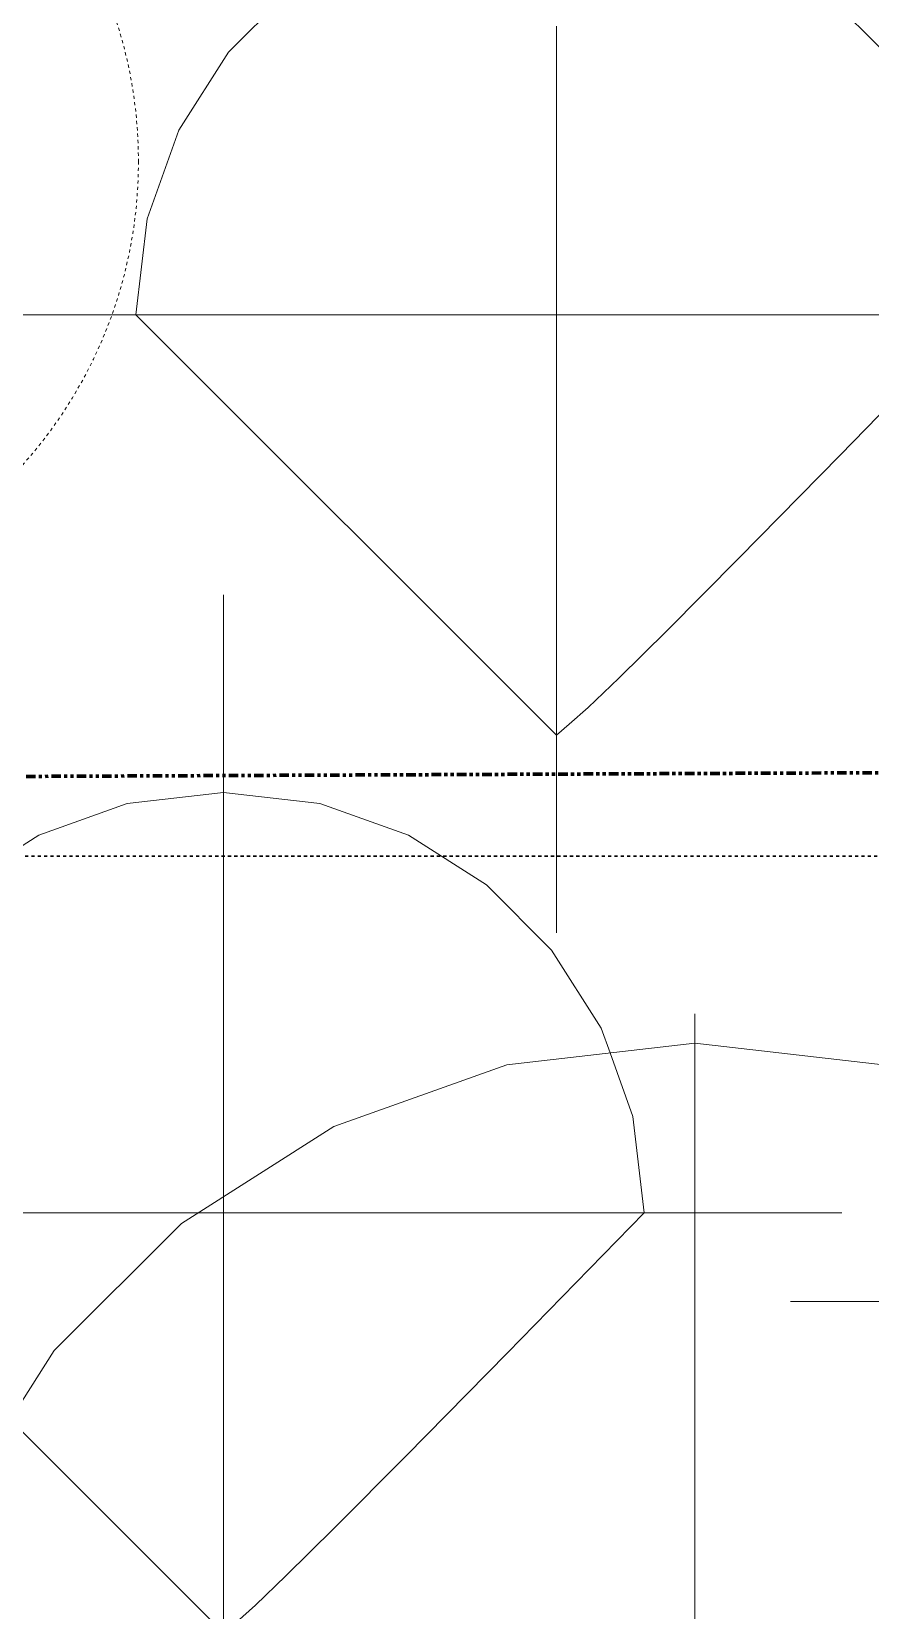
# Model space of a CAD drawing. Header units: inches. Extents: x 9391 to 11530, y 1186 to 2858.
# Drawn here: x 10176.9 to 10210, y 2668.9 to 2731.3 of the extents above; entities that cross this region are included whole.
import ezdxf

# ---------------------------------------------------------------- set-up
doc = ezdxf.new("R2010")
doc.units = ezdxf.units.IN
doc.header["$MEASUREMENT"] = 0
for name, pattern in [('Aligning Line 1_8_', [0.25, 0.125, -0.125]), ('Dash', [0.25, 0.125, -0.125]), ('Double Dash 3_8_', [1, 0.375, -0.125, 0.125, -0.125, 0.125, -0.125])]:
    doc.linetypes.add(name, pattern=pattern)
for name, color, linetype, lineweight in [('A-DETL-GENF-1', 254, 'Continuous', 9), ('A-DETL-GENF-2', 253, 'Continuous', 9), ('A-DETL-GENF-3', 9, 'Continuous', 9), ('A-DETL-GENF-HDLN', 1, 'Dash', 9), ('C-PROP-LINE', 91, 'Double Dash 3_8_', 211), ('G-ANNO-SYMB', 111, 'Aligning Line 1_8_', 30)]:
    doc.layers.add(name, color=color, linetype=linetype, lineweight=lineweight)

# ---------------------------------------------------------------- blocks, each defined once
blk = doc.blocks.new('holly 26751 - holly 26751-V127-FLOOR PLAN - ROOF')
at = {"layer": 'A-DETL-GENF-1'}
for p, q in [((0, 33.471), (0, 33.555)), ((0, 33.555), (0, 33.194)), ((0, 32.243), (0, 33.471)), ((0, 33.064), (0, 33.212)), ((0, 33.212), (0, 33.212)), ((0, 33.212), (0, 33.107)), ((0, 33.194), (0, 32.22)), ((0, 32.964), (0, 33.112)), ((0, 33.112), (0, 33.031)), ((0, 33.107), (0, 32.958)), ((0, 32.79), (0, 33.064)), ((0, 33.031), (0, 32.666)), ((0, 32.845), (0, 32.964)), ((0, 32.958), (0, 32.887)), ((0, 32.887), (0, 32.773)), ((0, 32.248), (0, 32.845)), ((0, 32.368), (0, 32.79)), ((0, 32.773), (0, 32.472)), ((0, 32.666), (0, 31.475)), ((0, 32.472), (0, 32.071)), ((-7.425, 31.546), (0, 32.403)), ((0, 32.403), (7.425, 31.546)), ((0, 32.222), (0, 32.368)), ((0, 32.368), (0, 32.317)), ((0, 31.327), (0, 32.368)), ((0, 32.317), (0, 32.368)), ((0, 32.368), (0, 31.178)), ((0, 32.317), (0, 32.214)), ((0, 31.972), (0, 32.317)), ((0, 32.22), (0, 32.248)), ((0, 32.071), (0, 32.243)), ((0, 30.136), (0, 32.222)), ((0, 32.214), (0, 31.475)), ((0, 29.987), (0, 32.071)), ((0, 32.071), (0, 30.136)), ((0, 32.006), (0, 32.069)), ((0, 32.069), (0, 32.059)), ((0, 32.059), (0, 31.963)), ((0, 31.879), (0, 32.006)), ((0, 31.789), (0, 31.972)), ((0, 31.963), (0, 31.773)), ((0, 31.699), (0, 31.879)), ((-14.243, 29.106), (-7.425, 31.546)), ((0, 31.773), (0, 31.789)), ((0, 31.475), (0, 31.699)), ((0, 31.475), (0, 31.327)), ((0, 31.178), (0, 31.128)), ((0, 31.128), (0, 30.609)), ((0, 30.609), (0, 30.136)), ((0, 30.136), (0, 30.095)), ((0, 30.095), (0, 29.976)), ((0, 28.946), (0, 29.987)), ((0, 29.976), (0, 29.788)), ((0, 29.788), (0, 29.538)), ((0, 28.499), (0, 29.69)), ((0, 29.69), (0, 25.821)), ((0, 29.538), (0, 29.235)), ((0, 26.267), (0, 29.392)), ((0, 29.392), (0, 28.946)), ((-20.259, 25.279), (-14.243, 29.106)), ((0, 29.235), (0, 28.886)), ((0, 28.886), (0, 28.499)), ((0, 23.886), (0, 26.267)), ((0, 25.821), (0, 23.58)), ((0, 25.589), (0, 25.612)), ((0, 25.612), (0, 25.61)), ((0, 25.61), (0, 25.581)), ((0, 25.54), (0, 25.589)), ((0, 25.581), (0, 25.523)), ((-25.279, 20.259), (-20.259, 25.279)), ((0, 25.468), (0, 25.54)), ((0, 25.523), (0, 25.404)), ((0, 25.374), (0, 25.468)), ((0, 25.404), (0, 24.184)), ((0, 25.238), (0, 25.374)), ((0, 24.165), (0, 25.238)), ((0, 24.184), (0, 23.754)), ((0, 23.589), (0, 24.165)), ((0, 23.723), (0, 23.886)), ((0, 23.754), (0, 23.737)), ((0, 23.737), (0, 22.358)), ((0, 23.389), (0, 23.723)), ((0, 23.429), (0, 23.589)), ((0, 23.58), (0, 23.327)), ((0, 23.318), (0, 23.429)), ((0, 22.955), (0, 23.389)), ((0, 23.327), (0, 23.294)), ((0, 23.293), (0, 23.318)), ((0, 23.294), (0, 23.293)), ((0, 22.075), (0, 22.955)), ((0, 22.358), (0, 21.55)), ((0, 21.771), (0, 22.075)), ((0, 21.654), (0, 21.771)), ((0, 21.165), (0, 21.654)), ((0, 21.55), (0, 19.422)), ((0, 20.867), (0, 21.165)), ((0, 20.717), (0, 20.867)), ((0, 1.377), (0, 20.761)), ((0, 20.761), (0, 20.737)), ((0, 20.737), (0, 20.694)), ((0, 20.673), (0, 20.717)), ((0, 20.694), (0, 20.673)), ((-29.106, 14.243), (-25.279, 20.259)), ((0, 19.422), (0, 20.464)), ((0, 20.464), (0, 20.315)), ((0, 20.315), (0, 17.934)), ((0, 17.934), (0, 17.19)), ((0, 17.19), (0, 15.999)), ((0, 15.999), (0, 15.963)), ((0, 15.963), (0, 15.591)), ((0, 15.591), (0, 15.553)), ((0, 15.553), (0, 14.214)), ((0, 14.214), (0, 14.376)), ((0, 14.376), (0, 14.362)), ((0, 14.362), (0, 13.489)), ((0, 13.489), (0, 12.577)), ((0, 12.577), (0, 12.204)), ((0, 12.204), (0, 11.788)), ((0, 11.788), (0, 11.366)), ((0, 11.366), (0, 10.974)), ((0, 10.974), (0, 10.649)), ((0, 10.345), (0, 10.762)), ((0, 10.762), (0, 10.592)), ((0, 10.649), (0, 10.427)), ((0, 10.592), (0, 10.007)), ((0, 10.427), (0, 10.345)), ((0, 10.007), (0, 9.176))]:
    blk.add_line(p, q, dxfattribs=at)
blk = doc.blocks.new('lupin 26755 - lupin 26755-1542760-FLOOR PLAN - ROOF')
at = {"layer": 'A-DETL-GENF-HDLN'}
blk.add_circle((0, 0), 18, dxfattribs=at)
blk = doc.blocks.new('magnolia 26756 - magnolia 26756-V140-FLOOR PLAN - ROOF')
at = {"layer": 'A-DETL-GENF-1'}
for p, q in [((-24.236, 0), (-24.398, 0)), ((-24.398, 0), (-24.171, 0)), ((-23.863, 0), (-24.236, 0)), ((-24.171, 0), (-23.955, 0)), ((-23.199, 0), (-24.132, 0)), ((-24.132, 0), (-23.983, 0)), ((-23.983, 0), (-22.031, 0)), ((-23.955, 0), (-22.932, 0)), ((-22.678, 0), (-23.863, 0)), ((-23.416, 0), (-23.437, 0)), ((-23.437, 0), (-23.199, 0)), ((-23.332, 0), (-23.416, 0)), ((-22.985, 0), (-23.332, 0)), ((-22.932, 0), (-23.018, 0)), ((-23.018, 0), (-22.948, 0)), ((-22.575, 0), (-22.985, 0)), ((-22.948, 0), (-22.798, 0)), ((-22.798, 0), (-21.187, 0)), ((-20.532, 0), (-22.678, 0)), ((-21.704, 0), (-22.575, 0)), ((-22.455, 0), (-22.539, 0)), ((-22.539, 0), (-22.532, 0)), ((-22.532, 0), (-22.369, 0)), ((-21.997, 0), (-22.455, 0)), ((-22.369, 0), (-20.735, 0)), ((-22.031, 0), (-21.865, 0)), ((-21.891, 0), (-21.997, 0)), ((-21.865, 0), (-21.891, 0)), ((-21, 0), (-21.704, 0)), ((-21.597, 0), (-21.599, 0)), ((-21.599, 0), (-21.298, 0)), ((-21.546, 0), (-21.597, 0)), ((-21.428, 0), (-21.546, 0)), ((-20.399, 0), (-21.428, 0)), ((-21.227, 0), (-21.332, 0)), ((-21.332, 0), (-20.658, 0)), ((-21.298, 0), (-21.227, 0))]:
    blk.add_line(p, q, dxfattribs=at)
blk = doc.blocks.new('magnolia 26756 - magnolia 26756-V144-FLOOR PLAN - ROOF')
at = {"layer": 'A-DETL-GENF-1'}
for p, q in [((-12.942, 10.372), (-10.372, 12.942)), ((10.372, 12.942), (12.942, 10.372)), ((0, 10.869), (0, 11.4)), ((0, 11.351), (0, 10.417)), ((0, -6.833), (0, 10.933)), ((0, 10.933), (0, 10.847)), ((0, 10.814), (0, 10.869)), ((0, 10.847), (0, 10.791)), ((0, 10.776), (0, 10.814)), ((0, 10.791), (0, 10.762)), ((0, 10.758), (0, 10.776)), ((0, 10.762), (0, 10.758)), ((-14.902, 7.292), (-12.942, 10.372)), ((0, 10.417), (0, 10.09)), ((0, 10.09), (0, 9.733)), ((0, 9.733), (0, 9.283)), ((0, 9.283), (0, 9.122)), ((0, 9.122), (0, 8.999)), ((0, 8.999), (0, 8.907)), ((0, 8.907), (0, 8.799)), ((0, 8.799), (0, 8.585)), ((0, 8.585), (0, 8.333)), ((0, 8.333), (0, 8.057)), ((0, 8.057), (0, 7.775)), ((0, 7.775), (0, 7.5)), ((0, 7.5), (0, 7.247)), ((-16.151, 3.801), (-14.902, 7.292)), ((0, 7.247), (0, 7.033)), ((0, 7.033), (0, 6.281)), ((0, 6.281), (0, 5.713)), ((0, 5.713), (0, 5.443)), ((0, 5.2), (0, 5.479)), ((0, 5.479), (0, 5.462)), ((0, 5.462), (0, 5.384)), ((0, 5.443), (0, 5.2)), ((0, 5.384), (0, 5.033)), ((0, 5.033), (0, 4.537)), ((0, 4.537), (0, 4.077)), ((-16.589, 0), (-16.151, 3.801)), ((0, 4.077), (0, 3.662)), ((0, 3.662), (0, 3.304)), ((0, 3.304), (0, 3.012)), ((0, 3.012), (0, 2.796)), ((0, 2.796), (0, 2.666)), ((0, 2.666), (0, 1.882)), ((0, 2.466), (0, 2.584)), ((0, 2.584), (0, 2.516)), ((0, 2.516), (0, 2.362)), ((0, 2.41), (0, 2.466)), ((0, 2.287), (0, 2.41)), ((0, 2.362), (0, 2.1)), ((0, 2.09), (0, 2.287)), ((0, 2.1), (0, 1.726)), ((0, 0.432), (0, 2.09)), ((0, 1.882), (0, 1.251)), ((0, 1.726), (0, 1.471)), ((0, 1.471), (0, 1.304)), ((0, 1.304), (0, 1.196)), ((0, 1.035), (0, 1.267)), ((0, 1.267), (0, 0.495)), ((0, 1.251), (0, 1.067)), ((0, 1.196), (0, 0.933)), ((0, 1.067), (0, 1.086)), ((0, 1.086), (0, 1.044)), ((0, 1.044), (0, 0.979)), ((0, 0.936), (0, 1.035)), ((0, 0.979), (0, 0.93)), ((0, 0.93), (0, 0.936)), ((0, 0.933), (0, 0.102)), ((-17.433, 0), (-20.865, 0)), ((-17.433, 0), (-16.799, 0)), ((-16.595, 0), (-17.027, 0)), ((-16.799, 0), (-16.662, 0)), ((-16.662, 0), (-16.546, 0)), ((-16.506, 0), (-16.655, 0)), ((-16.655, 0), (-16.552, 0)), ((-16.538, 0), (-16.595, 0)), ((-16.589, 0), (0, -16.589)), ((-16.552, 0), (-16.538, 0)), ((-16.546, 0), (-16.462, 0)), ((-16.431, 0), (-16.506, 0)), ((-16.462, 0), (-16.42, 0)), ((-16.42, 0), (-16.431, 0)), ((-15.81, 0), (-15.932, 0)), ((-15.932, 0), (-14.932, 0)), ((-15.567, 0), (-15.81, 0)), ((-15.239, 0), (-15.567, 0)), ((-13.796, 0), (-15.239, 0)), ((-14.932, 0), (-13.199, 0)), ((-13.199, 0), (-14.266, 0)), ((-14.266, 0), (-13.824, 0)), ((-13.824, 0), (-13.671, 0)), ((-13.466, 0), (-13.796, 0)), ((-13.671, 0), (-13.545, 0)), ((-13.545, 0), (-13.199, 0)), ((-13.199, 0), (-12.304, 0)), ((-12.304, 0), (-12.095, 0)), ((-12.095, 0), (-11.97, 0)), ((-11.97, 0), (-11.953, 0)), ((-5.2, 0), (-5.479, 0)), ((-5.479, 0), (-5.462, 0)), ((-5.462, 0), (-5.384, 0)), ((-5.384, 0), (-5.033, 0)), ((-5.033, 0), (-4.537, 0)), ((-4.537, 0), (-4.077, 0)), ((-4.077, 0), (-3.662, 0)), ((-3.662, 0), (-3.304, 0)), ((-3.304, 0), (-3.012, 0)), ((-2.466, 0), (-2.584, 0)), ((-2.584, 0), (-2.516, 0)), ((-2.516, 0), (-2.362, 0)), ((-2.362, 0), (-2.1, 0)), ((-2.1, 0), (-1.726, 0)), ((-1.726, 0), (-1.471, 0)), ((-1.471, 0), (-1.304, 0)), ((-1.304, 0), (-1.196, 0)), ((-1.196, 0), (-0.933, 0)), ((-0.933, 0), (-0.103, 0)), ((-0.103, 0), (2.133, 0)), ((0, 0.495), (0, 0.424)), ((0, 0.406), (0, 0.432)), ((0, 0.424), (0, 0.406)), ((0, 0.102), (0, -2.133)), ((1.825, 0), (1.78, 0)), ((1.78, 0), (1.788, 0)), ((1.788, 0), (1.867, 0)), ((2.076, 0), (1.825, 0)), ((1.867, 0), (4.463, 0)), ((2.133, 0), (2.076, 0)), ((4.463, 0), (6.666, 0)), ((4.842, 0), (4.632, 0)), ((4.632, 0), (4.644, 0)), ((4.644, 0), (5.23, 0)), ((6.666, 0), (4.842, 0)), ((5.23, 0), (6.019, 0)), ((6.019, 0), (7.6, 0)), ((7.404, 0), (7.2, 0)), ((7.2, 0), (7.842, 0)), ((7.87, 0), (7.404, 0)), ((7.6, 0), (7.794, 0)), ((7.794, 0), (7.947, 0)), ((7.842, 0), (8.497, 0)), ((8.24, 0), (7.87, 0)), ((7.947, 0), (8.199, 0)), ((8.199, 0), (8.362, 0)), ((8.723, 0), (8.24, 0)), ((8.45, 0), (8.266, 0)), ((8.266, 0), (9.94, 0)), ((8.362, 0), (8.45, 0)), ((8.497, 0), (9.149, 0)), ((9.333, 0), (8.723, 0)), ((9.149, 0), (10.391, 0)), ((9.477, 0), (9.333, 0)), ((9.679, 0), (9.477, 0)), ((10.48, 0), (9.679, 0)), ((9.94, 0), (10.249, 0)), ((10.249, 0), (10.457, 0)), ((10.391, 0), (11.459, 0)), ((10.457, 0), (10.533, 0)), ((10.533, 0), (10.48, 0)), ((11.459, 0), (11.598, 0)), ((11.598, 0), (11.881, 0)), ((11.881, 0), (12.138, 0)), ((12.138, 0), (12.246, 0)), ((12.246, 0), (12.333, 0)), ((12.333, 0), (12.451, 0)), ((-20.532, 0), (-22.678, 0)), ((-20.399, 0), (-21.428, 0)), ((-21.332, 0), (-20.658, 0)), ((-21.187, 0), (-20.695, 0)), ((-19.999, 0), (-21.065, 0)), ((-20.91, 0), (-20.697, 0)), ((-19.965, 0), (-20.84, 0)), ((-20.735, 0), (-19.999, 0)), ((-20.5, 0), (-20.71, 0)), ((-20.697, 0), (-20.431, 0)), ((-20.695, 0), (-20.279, 0)), ((-20.658, 0), (-20.466, 0)), ((-20.442, 0), (-20.532, 0)), ((-20.202, 0), (-20.5, 0)), ((-20.466, 0), (-20.239, 0)), ((-20.376, 0), (-20.442, 0)), ((-20.431, 0), (-18.932, 0)), ((-20.076, 0), (-20.399, 0)), ((-20.131, 0), (-20.376, 0)), ((-20.279, 0), (-19.97, 0)), ((-20.239, 0), (-19.965, 0)), ((-19.844, 0), (-20.202, 0)), ((-19.968, 0), (-20.131, 0)), ((-19.377, 0), (-20.076, 0)), ((-19.97, 0), (-19.697, 0)), ((-19.732, 0), (-19.968, 0)), ((-19.46, 0), (-19.844, 0)), ((-19.561, 0), (-19.732, 0)), ((-19.697, 0), (-19.564, 0)), ((-19.564, 0), (-19.414, 0)), ((-19.472, 0), (-19.561, 0)), ((-18.932, 0), (-19.472, 0)), ((-19.079, 0), (-19.46, 0)), ((-19.414, 0), (-19.12, 0)), ((-18.566, 0), (-19.377, 0)), ((-19.12, 0), (-19.006, 0)), ((-18.732, 0), (-19.079, 0)), ((-19.006, 0), (-18.932, 0)), ((-18.932, 0), (-18.746, 0)), ((-18.746, 0), (-18.581, 0)), ((-17.949, 0), (-18.732, 0)), ((-18.581, 0), (-18.056, 0)), ((-17.599, 0), (-18.566, 0)), ((-18.056, 0), (-17.821, 0)), ((-17.318, 0), (-17.949, 0)), ((-17.821, 0), (-17.532, 0)), ((-17.567, 0), (-17.599, 0)), ((-17.599, 0), (-17.567, 0)), ((-17.568, 0), (-17.599, 0)), ((-17.548, 0), (-17.568, 0)), ((-16.947, 0), (-17.567, 0)), ((-17.567, 0), (-17.546, 0)), ((-17.537, 0), (-17.548, 0)), ((-17.546, 0), (-17.536, 0)), ((-17.536, 0), (-17.537, 0)), ((-17.532, 0), (-17.502, 0)), ((-17.502, 0), (-17.449, 0)), ((-17.449, 0), (-17.376, 0)), ((-17.376, 0), (-17.283, 0)), ((-16.775, 0), (-17.318, 0)), ((-17.283, 0), (-17.171, 0)), ((-17.027, 0), (-17.199, 0)), ((-17.199, 0), (-13.732, 0)), ((-17.171, 0), (-16.899, 0)), ((-16.868, 0), (-16.947, 0)), ((-16.899, 0), (-16.868, 0)), ((-16.255, 0), (-16.775, 0)), ((-15.695, 0), (-16.255, 0)), ((-15.031, 0), (-15.695, 0)), ((-15.518, 0), (-15.599, 0)), ((-15.599, 0), (-14.948, 0)), ((-14.568, 0), (-15.518, 0)), ((-14.199, 0), (-15.031, 0)), ((-14.948, 0), (-14.474, 0)), ((-14.744, 0), (-14.82, 0)), ((-14.82, 0), (-14.806, 0)), ((-14.806, 0), (-14.725, 0)), ((-14.121, 0), (-14.744, 0)), ((-14.725, 0), (-14.199, 0)), ((-14.202, 0), (-14.568, 0)), ((-14.474, 0), (-13.115, 0)), ((-13.905, 0), (-14.202, 0)), ((-11.923, 0), (-14.121, 0)), ((-13.732, 0), (-13.905, 0)), ((-13.054, 0), (-13.466, 0)), ((-13.115, 0), (-12.599, 0)), ((-12.942, 0), (-13.054, 0)), ((-12.864, 0), (-12.942, 0)), ((-12.599, 0), (-12.864, 0)), ((-11.953, 0), (-12.066, 0)), ((-12.066, 0), (-11.691, 0)), ((-11.4, 0), (-11.923, 0)), ((-11.691, 0), (-11.351, 0)), ((-10.869, 0), (-11.4, 0)), ((-11.351, 0), (-10.417, 0)), ((6.833, 0), (-10.933, 0)), ((-10.933, 0), (-10.847, 0)), ((-10.814, 0), (-10.869, 0)), ((-10.847, 0), (-10.791, 0)), ((-10.776, 0), (-10.814, 0)), ((-10.791, 0), (-10.762, 0)), ((-10.758, 0), (-10.776, 0)), ((-10.762, 0), (-10.758, 0)), ((-10.417, 0), (-10.09, 0)), ((-10.09, 0), (-9.733, 0)), ((-9.733, 0), (-9.283, 0)), ((-9.283, 0), (-9.122, 0)), ((-9.122, 0), (-8.999, 0)), ((-8.999, 0), (-8.907, 0)), ((-8.907, 0), (-8.799, 0)), ((-8.799, 0), (-8.585, 0)), ((-8.585, 0), (-8.333, 0)), ((-8.333, 0), (-8.057, 0)), ((-8.057, 0), (-7.775, 0)), ((-7.775, 0), (-7.5, 0)), ((-7.5, 0), (-7.247, 0)), ((-7.247, 0), (-7.033, 0)), ((-7.033, 0), (-6.281, 0)), ((-6.281, 0), (-5.713, 0)), ((-5.713, 0), (-5.443, 0)), ((-5.443, 0), (-5.2, 0)), ((-3.012, 0), (-2.796, 0)), ((-2.796, 0), (-2.666, 0)), ((-2.666, 0), (-1.882, 0)), ((-2.41, 0), (-2.466, 0)), ((-2.287, 0), (-2.41, 0)), ((-2.09, 0), (-2.287, 0)), ((-0.432, 0), (-2.09, 0)), ((-1.882, 0), (-1.251, 0)), ((-1.035, 0), (-1.267, 0)), ((-1.267, 0), (-0.495, 0)), ((-1.251, 0), (-1.067, 0)), ((-1.067, 0), (-1.086, 0)), ((-1.086, 0), (-1.044, 0)), ((-1.044, 0), (-0.979, 0)), ((-0.936, 0), (-1.035, 0)), ((-0.979, 0), (-0.93, 0)), ((-0.93, 0), (-0.936, 0)), ((-0.495, 0), (-0.424, 0)), ((-0.406, 0), (-0.432, 0)), ((-0.424, 0), (-0.406, 0)), ((7.156, 0), (6.833, 0)), ((7.553, 0), (7.156, 0)), ((7.993, 0), (7.553, 0)), ((8.443, 0), (7.993, 0)), ((8.871, 0), (8.443, 0)), ((9.245, 0), (8.871, 0)), ((9.533, 0), (9.245, 0)), ((13.536, 0), (9.533, 0)), ((16.589, 0), (11.198, -5.53)), ((0, -1.825), (0, -1.78)), ((0, -1.78), (0, -1.788)), ((0, -1.788), (0, -1.867)), ((0, -2.076), (0, -1.825)), ((0, -1.867), (0, -4.463)), ((0, -2.133), (0, -2.076)), ((0, -4.463), (0, -6.666)), ((0, -4.842), (0, -4.632)), ((0, -4.632), (0, -4.644)), ((0, -4.644), (0, -5.23)), ((0, -6.666), (0, -4.842)), ((0, -5.23), (0, -6.019)), ((11.198, -5.53), (7.201, -9.601)), ((0, -6.019), (0, -7.6)), ((0, -7.156), (0, -6.833)), ((0, -7.553), (0, -7.156)), ((0, -7.404), (0, -7.2)), ((0, -7.2), (0, -7.842)), ((0, -7.87), (0, -7.404)), ((0, -7.993), (0, -7.553)), ((0, -7.6), (0, -7.794)), ((0, -7.794), (0, -7.947)), ((0, -7.842), (0, -8.497)), ((0, -8.24), (0, -7.87)), ((0, -7.947), (0, -8.199)), ((0, -8.443), (0, -7.993)), ((0, -8.199), (0, -8.362)), ((0, -8.723), (0, -8.24)), ((0, -8.45), (0, -8.266)), ((0, -8.266), (0, -9.94)), ((0, -8.362), (0, -8.45)), ((0, -8.871), (0, -8.443)), ((0, -8.497), (0, -9.149)), ((0, -9.333), (0, -8.723)), ((0, -9.245), (0, -8.871)), ((0, -9.149), (0, -10.391)), ((0, -9.533), (0, -9.245)), ((0, -9.477), (0, -9.333)), ((0, -9.679), (0, -9.477)), ((0, -13.536), (0, -9.533)), ((0, -10.48), (0, -9.679)), ((0, -9.94), (0, -10.249)), ((7.201, -9.601), (4.367, -12.457)), ((0, -10.249), (0, -10.457)), ((0, -10.391), (0, -11.459)), ((0, -10.457), (0, -10.533)), ((0, -10.533), (0, -10.48)), ((0, -11.459), (0, -11.598)), ((0, -11.598), (0, -11.881)), ((0, -11.881), (0, -12.138)), ((0, -12.138), (0, -12.246)), ((0, -12.246), (0, -12.333)), ((0, -12.333), (0, -12.451)), ((0, -13.243), (0, -12.399)), ((0, -12.399), (0, -12.581)), ((0, -12.451), (0, -12.501)), ((4.367, -12.457), (2.462, -14.341)), ((0, -12.501), (0, -12.534)), ((0, -12.534), (0, -12.586)), ((0, -12.581), (0, -12.768)), ((0, -12.586), (0, -12.707)), ((0, -12.707), (0, -12.933)), ((0, -12.768), (0, -12.983)), ((0, -12.933), (0, -13.286)), ((0, -12.983), (0, -14.532)), ((0, -13.605), (0, -13.243)), ((0, -13.286), (0, -13.413)), ((0, -14.449), (0, -13.332)), ((0, -13.332), (0, -14.028)), ((0, -13.413), (0, -13.985)), ((0, -13.564), (0, -13.466)), ((0, -13.466), (0, -13.554)), ((0, -14.132), (0, -13.536)), ((0, -13.554), (0, -13.635)), ((0, -13.683), (0, -13.564)), ((0, -13.927), (0, -13.605)), ((0, -13.635), (0, -13.704)), ((0, -13.819), (0, -13.683)), ((0, -13.704), (0, -13.755)), ((0, -13.775), (0, -13.732)), ((0, -13.732), (0, -13.886)), ((0, -13.755), (0, -13.78)), ((0, -13.78), (0, -13.775)), ((0, -14.26), (0, -13.819)), ((0, -13.886), (0, -14.029)), ((0, -14.211), (0, -13.927)), ((0, -13.985), (0, -14.123)), ((0, -14.028), (0, -14.399)), ((0, -14.029), (0, -14.166)), ((0, -14.123), (0, -14.275)), ((0, -14.507), (0, -14.132)), ((0, -14.166), (0, -14.614)), ((0, -14.457), (0, -14.211)), ((0, -14.399), (0, -14.26)), ((0, -14.275), (0, -14.437)), ((0, -14.437), (0, -14.603)), ((0, -14.655), (0, -14.449)), ((0, -14.666), (0, -14.457)), ((0, -14.684), (0, -14.507)), ((0, -14.532), (0, -14.642)), ((0, -14.603), (0, -14.77)), ((0, -14.614), (0, -14.799)), ((0, -14.642), (0, -14.692)), ((0, -14.818), (0, -14.655)), ((0, -14.84), (0, -14.666)), ((0, -14.692), (0, -14.684)), ((0, -14.77), (0, -14.932)), ((0, -14.799), (0, -15.038)), ((0, -14.932), (0, -14.818)), ((0, -15.183), (0, -14.84)), ((0, -14.932), (0, -15.161)), ((0, -15.177), (0, -14.932)), ((0, -14.932), (0, -15.832)), ((0, -15.087), (0, -14.932)), ((2.462, -14.341), (1.254, -15.496)), ((0, -15.038), (0, -15.183)), ((0, -15.216), (0, -15.087)), ((0, -15.161), (0, -15.873)), ((0, -15.651), (0, -15.177)), ((0, -15.183), (0, -15.345)), ((0, -15.319), (0, -15.183)), ((0, -15.703), (0, -15.199)), ((0, -15.199), (0, -16.958)), ((0, -15.329), (0, -15.216)), ((0, -15.466), (0, -15.319)), ((0, -15.436), (0, -15.329)), ((0, -15.345), (0, -15.443)), ((0, -15.549), (0, -15.436)), ((0, -15.443), (0, -15.603)), ((0, -17.156), (0, -15.466)), ((0, -15.832), (0, -15.549)), ((1.254, -15.496), (0.511, -16.164)), ((0, -16.324), (0, -15.599)), ((0, -15.599), (0, -15.645)), ((0, -15.603), (0, -15.866)), ((0, -15.649), (0, -15.64)), ((0, -15.64), (0, -15.649)), ((0, -15.645), (0, -15.649)), ((0, -15.649), (0, -15.703)), ((0, -16.432), (0, -15.651)), ((0, -15.803), (0, -15.703)), ((0, -15.703), (0, -15.832)), ((0, -15.862), (0, -15.803)), ((0, -15.832), (0, -16.066)), ((0, -15.866), (0, -15.862)), ((0, -15.873), (0, -16.71)), ((0, -19.399), (0, -15.932)), ((0, -15.932), (0, -16.229)), ((0, -16.066), (0, -16.384)), ((0.511, -16.164), (0, -16.589)), ((0, -16.229), (0, -17.41)), ((0, -16.307), (0, -16.266)), ((0, -16.266), (0, -16.492)), ((0, -18.039), (0, -16.307)), ((0, -16.817), (0, -16.324)), ((0, -16.384), (0, -16.762)), ((0, -16.544), (0, -16.399)), ((0, -16.399), (0, -17.601)), ((0, -16.602), (0, -16.432)), ((0, -16.492), (0, -16.666)), ((0, -16.706), (0, -16.544)), ((0, -17.429), (0, -16.602)), ((0, -16.666), (0, -16.816)), ((0, -16.885), (0, -16.706)), ((0, -16.71), (0, -17.096)), ((0, -16.762), (0, -18.158)), ((0, -16.816), (0, -17.014)), ((0, -16.978), (0, -16.817)), ((0, -17.503), (0, -16.885)), ((0, -16.958), (0, -17.732)), ((0, -17.083), (0, -16.978)), ((0, -17.014), (0, -17.678)), ((0, -17.36), (0, -17.083)), ((0, -17.096), (0, -17.416)), ((0, -17.517), (0, -17.156)), ((0, -17.865), (0, -17.36)), ((0, -17.41), (0, -17.609)), ((0, -17.416), (0, -17.565)), ((0, -17.445), (0, -17.422)), ((0, -17.422), (0, -17.465)), ((0, -17.599), (0, -17.429)), ((0, -17.732), (0, -17.445)), ((0, -17.465), (0, -17.599)), ((0, -17.732), (0, -17.503)), ((0, -17.526), (0, -17.507)), ((0, -17.507), (0, -17.599)), ((0, -17.73), (0, -17.517)), ((0, -17.598), (0, -17.526)), ((0, -17.565), (0, -17.671)), ((0, -17.965), (0, -17.598)), ((0, -17.599), (0, -17.868)), ((0, -17.601), (0, -17.813)), ((0, -17.609), (0, -17.732)), ((0, -17.671), (0, -17.705)), ((0, -17.678), (0, -17.852)), ((0, -17.705), (0, -17.726)), ((0, -17.726), (0, -17.732)), ((0, -17.732), (0, -17.73)), ((0, -17.813), (0, -17.914)), ((0, -17.852), (0, -17.965)), ((0, -17.914), (0, -17.865)), ((0, -17.868), (0, -18.034)), ((0, -18.034), (0, -18.131)), ((0, -18.424), (0, -18.039)), ((0, -18.131), (0, -18.259)), ((0, -18.158), (0, -18.68)), ((0, -18.259), (0, -18.36)), ((0, -18.36), (0, -18.532)), ((0, -18.653), (0, -18.424)), ((0, -18.532), (0, -18.961)), ((0, -18.971), (0, -18.653)), ((0, -18.68), (0, -19.215)), ((0, -18.961), (0, -19.363)), ((0, -19.327), (0, -18.971)), ((0, -19.163), (0, -19.065)), ((0, -19.065), (0, -19.554)), ((0, -19.334), (0, -19.163)), ((0, -19.215), (0, -19.403)), ((0, -19.671), (0, -19.327)), ((0, -19.553), (0, -19.334)), ((0, -19.363), (0, -19.701)), ((0, -19.893), (0, -19.399)), ((0, -19.403), (0, -19.767)), ((0, -19.739), (0, -19.465)), ((0, -19.465), (0, -19.822)), ((0, -19.794), (0, -19.553)), ((0, -19.554), (0, -19.714)), ((0, -19.921), (0, -19.599)), ((0, -19.599), (0, -21.356)), ((0, -19.953), (0, -19.671)), ((0, -19.701), (0, -19.932)), ((0, -19.714), (0, -20.132)), ((0, -20.044), (0, -19.739)), ((0, -19.767), (0, -19.957)), ((0, -20.032), (0, -19.794)), ((0, -19.822), (0, -20.956)), ((0, -20.132), (0, -19.893)), ((0, -20.019), (0, -19.921)), ((0, -19.932), (0, -20.019)), ((0, -20.123), (0, -19.953)), ((0, -19.957), (0, -20.265)), ((0, -20.242), (0, -20.032)), ((0, -20.265), (0, -20.044)), ((0, -20.132), (0, -20.123)), ((0, -20.203), (0, -20.132)), ((0, -21.226), (0, -20.203)), ((0, -20.865), (0, -20.242)), ((0, -22.013), (0, -20.465)), ((0, -20.465), (0, -21.433)), ((0, -20.9), (0, -20.865)), ((0, -20.978), (0, -20.9)), ((0, -20.956), (0, -21.137)), ((0, -21.311), (0, -20.978)), ((0, -21.137), (0, -21.265)), ((0, -21.339), (0, -21.226)), ((0, -21.265), (0, -21.339)), ((0, -21.405), (0, -21.311)), ((0, -21.356), (0, -21.706)), ((0, -21.465), (0, -21.405)), ((0, -21.433), (0, -21.63)), ((0, -21.479), (0, -21.465)), ((0, -21.465), (0, -21.604)), ((0, -21.8), (0, -21.465)), ((0, -21.516), (0, -21.479)), ((0, -21.865), (0, -21.516)), ((0, -21.604), (0, -21.727)), ((0, -21.63), (0, -21.779)), ((0, -21.706), (0, -21.954)), ((0, -21.727), (0, -22.188)), ((0, -21.779), (0, -21.865)), ((0, -22.7), (0, -21.8)), ((0, -21.954), (0, -22.065)), ((0, -22.065), (0, -22.013)), ((0, -22.364), (0, -22.109)), ((0, -22.109), (0, -22.132)), ((0, -22.132), (0, -22.259)), ((0, -22.188), (0, -22.332)), ((0, -22.259), (0, -23.165)), ((0, -22.332), (0, -22.383)), ((0, -22.383), (0, -22.364)), ((0, -23.664), (0, -22.7)), ((0, -23.165), (0, -24.07)), ((0, -24.398), (0, -23.664)), ((0, -24.07), (0, -24.26)), ((0, -24.26), (0, -24.379)), ((0, -24.379), (0, -24.398))]:
    blk.add_line(p, q, dxfattribs=at)
blk = doc.blocks.new('magnolia 26756 - magnolia 26756-V145-FLOOR PLAN - ROOF')
at = {"layer": 'A-DETL-GENF-1'}
for p, q in [((0, 24.236), (0, 24.398)), ((0, 24.398), (0, 24.171)), ((0, 23.863), (0, 24.236)), ((0, 24.171), (0, 23.955)), ((0, 23.199), (0, 24.132)), ((0, 24.132), (0, 23.983)), ((0, 23.983), (0, 22.031)), ((0, 23.955), (0, 22.932)), ((0, 22.678), (0, 23.863)), ((0, 23.416), (0, 23.437)), ((0, 23.437), (0, 23.199)), ((0, 23.332), (0, 23.416)), ((0, 22.985), (0, 23.332)), ((0, 22.932), (0, 23.018)), ((0, 23.018), (0, 22.948)), ((0, 22.575), (0, 22.985)), ((0, 22.948), (0, 22.798)), ((0, 22.798), (0, 21.187)), ((0, 20.532), (0, 22.678)), ((0, 21.704), (0, 22.575)), ((0, 22.455), (0, 22.539)), ((0, 22.539), (0, 22.532)), ((0, 22.532), (0, 22.369)), ((0, 21.997), (0, 22.455)), ((0, 22.369), (0, 20.735)), ((0, 22.031), (0, 21.865)), ((0, 21.891), (0, 21.997)), ((0, 21.865), (0, 21.891)), ((0, 21), (0, 21.704)), ((0, 21.597), (0, 21.599)), ((0, 21.599), (0, 21.298)), ((0, 21.546), (0, 21.597)), ((0, 21.428), (0, 21.546)), ((0, 20.399), (0, 21.428)), ((0, 21.227), (0, 21.332)), ((0, 21.332), (0, 20.658)), ((0, 21.298), (0, 21.227)), ((0, 21.187), (0, 20.695)), ((0, 19.999), (0, 21.065)), ((0, 21.065), (0, 20.91)), ((0, 20.979), (0, 21.001)), ((0, 21.001), (0, 20.865)), ((0, 20.799), (0, 21)), ((0, 20.84), (0, 20.979)), ((0, 20.91), (0, 20.697)), ((0, 17.433), (0, 20.865)), ((0, 19.965), (0, 20.84)), ((0, 20.71), (0, 20.799)), ((0, 20.735), (0, 19.999)), ((0, 20.5), (0, 20.71)), ((0, 20.697), (0, 20.431)), ((0, 20.695), (0, 20.279)), ((0, 20.658), (0, 20.466)), ((0, 20.442), (0, 20.532)), ((0, 20.202), (0, 20.5)), ((0, 20.466), (0, 20.239)), ((0, 20.376), (0, 20.442)), ((0, 20.431), (0, 18.932)), ((0, 20.076), (0, 20.399)), ((0, 20.131), (0, 20.376)), ((0, 20.279), (0, 19.97)), ((0, 20.239), (0, 19.965)), ((0, 19.844), (0, 20.202)), ((0, 19.968), (0, 20.131)), ((0, 19.377), (0, 20.076)), ((0, 19.97), (0, 19.697)), ((0, 19.732), (0, 19.968)), ((0, 19.46), (0, 19.844)), ((0, 19.561), (0, 19.732)), ((0, 19.697), (0, 19.564)), ((0, 19.564), (0, 19.414)), ((0, 19.472), (0, 19.561)), ((0, 18.932), (0, 19.472)), ((0, 19.079), (0, 19.46)), ((0, 19.414), (0, 19.12)), ((0, 18.566), (0, 19.377)), ((0, 19.12), (0, 19.006)), ((0, 18.732), (0, 19.079)), ((0, 19.006), (0, 18.932)), ((0, 18.932), (0, 18.746)), ((0, 18.746), (0, 18.581)), ((0, 17.949), (0, 18.732)), ((0, 18.581), (0, 18.056)), ((0, 17.599), (0, 18.566)), ((0, 18.056), (0, 17.821)), ((0, 17.318), (0, 17.949)), ((0, 17.821), (0, 17.532)), ((0, 17.567), (0, 17.599)), ((0, 17.599), (0, 17.567)), ((0, 17.568), (0, 17.599)), ((0, 17.548), (0, 17.568)), ((0, 16.947), (0, 17.567)), ((0, 17.567), (0, 17.546)), ((0, 17.537), (0, 17.548)), ((0, 17.546), (0, 17.536)), ((0, 17.536), (0, 17.537)), ((0, 17.532), (0, 17.502)), ((0, 17.502), (0, 17.449)), ((0, 17.449), (0, 17.376)), ((0, 17.433), (0, 16.799)), ((0, 17.376), (0, 17.283)), ((0, 16.775), (0, 17.318)), ((0, 17.283), (0, 17.171)), ((0, 17.027), (0, 17.199)), ((0, 17.199), (0, 13.732)), ((0, 17.171), (0, 16.899)), ((0, 16.595), (0, 17.027)), ((0, 16.868), (0, 16.947)), ((0, 16.899), (0, 16.868)), ((-3.801, 16.151), (0, 16.589)), ((0, 16.799), (0, 16.662)), ((0, 16.255), (0, 16.775)), ((0, 16.662), (0, 16.546)), ((0, 16.506), (0, 16.655)), ((0, 16.655), (0, 16.552)), ((0, 16.538), (0, 16.595)), ((0, 16.589), (3.801, 16.151)), ((0, 16.552), (0, 16.538)), ((0, 16.546), (0, 16.462)), ((0, 16.431), (0, 16.506)), ((0, 16.462), (0, 16.42)), ((0, 16.42), (0, 16.431)), ((0, 15.695), (0, 16.255)), ((-7.292, 14.902), (-3.801, 16.151)), ((0, 15.81), (0, 15.932)), ((0, 15.932), (0, 14.932)), ((0, 15.567), (0, 15.81)), ((0, 15.031), (0, 15.695)), ((0, 15.518), (0, 15.599)), ((0, 15.599), (0, 14.948)), ((3.801, 16.151), (7.292, 14.902)), ((0, 15.239), (0, 15.567)), ((0, 14.568), (0, 15.518)), ((0, 13.796), (0, 15.239)), ((0, 14.199), (0, 15.031)), ((-10.372, 12.942), (-7.292, 14.902)), ((0, 14.948), (0, 14.474)), ((0, 14.932), (0, 13.199)), ((0, 14.744), (0, 14.82)), ((0, 14.82), (0, 14.806)), ((0, 14.806), (0, 14.725)), ((0, 14.121), (0, 14.744)), ((0, 14.725), (0, 14.199)), ((0, 14.202), (0, 14.568)), ((0, 14.474), (0, 13.115)), ((7.292, 14.902), (10.372, 12.942)), ((0, 13.199), (0, 14.266)), ((0, 14.266), (0, 13.824)), ((0, 13.905), (0, 14.202)), ((0, 11.923), (0, 14.121)), ((0, 13.732), (0, 13.905)), ((0, 13.824), (0, 13.671)), ((0, 13.466), (0, 13.796)), ((0, 13.671), (0, 13.545)), ((0, 13.545), (0, 13.199)), ((0, 13.054), (0, 13.466)), ((0, 13.199), (0, 12.304)), ((0, 13.115), (0, 12.599)), ((0, 12.942), (0, 13.054)), ((0, 12.864), (0, 12.942)), ((0, 12.599), (0, 12.864)), ((10.372, 12.942), (12.942, 10.372)), ((0, 12.304), (0, 12.095)), ((0, 12.095), (0, 11.97)), ((0, 11.953), (0, 12.066)), ((0, 12.066), (0, 11.691)), ((0, 11.97), (0, 11.953)), ((0, 11.4), (0, 11.923)), ((0, 11.691), (0, 11.351)), ((0, 10.869), (0, 11.4)), ((0, 11.351), (0, 10.417)), ((0, 0.632), (0, 10.933)), ((0, 10.933), (0, 10.847)), ((0, 10.814), (0, 10.869)), ((0, 10.847), (0, 10.791)), ((0, 10.776), (0, 10.814)), ((0, 10.791), (0, 10.762)), ((0, 10.758), (0, 10.776)), ((0, 10.762), (0, 10.758)), ((0, 10.417), (0, 10.09)), ((0, 10.09), (0, 9.733)), ((12.942, 10.372), (14.902, 7.292)), ((0, 9.733), (0, 9.283)), ((0, 9.283), (0, 9.122)), ((0, 9.122), (0, 8.999)), ((0, 8.999), (0, 8.907)), ((0, 8.907), (0, 8.799)), ((0, 8.799), (0, 8.585)), ((0, 8.585), (0, 8.333)), ((0, 8.333), (0, 8.057)), ((0, 8.057), (0, 7.775)), ((0, 7.775), (0, 7.5)), ((0, 7.5), (0, 7.247)), ((0, 7.247), (0, 7.033)), ((0, 7.033), (0, 6.281)), ((14.902, 7.292), (15.252, 6.312)), ((0, 6.281), (0, 5.713)), ((0, 5.713), (0, 5.443)), ((0, 5.2), (0, 5.479)), ((0, 5.479), (0, 5.462)), ((0, 5.462), (0, 5.384)), ((0, 5.443), (0, 5.2)), ((0, 5.384), (0, 5.033)), ((0, 5.033), (0, 4.537)), ((0, 4.537), (0, 4.077)), ((0, 4.077), (0, 3.662)), ((0, 3.662), (0, 3.304)), ((0, 3.304), (0, 3.012)), ((0, 3.012), (0, 2.796)), ((0, 2.796), (0, 2.666)), ((0, 2.666), (0, 1.882)), ((0, 2.466), (0, 2.584)), ((0, 2.584), (0, 2.516)), ((0, 2.516), (0, 2.362)), ((0, 2.41), (0, 2.466)), ((0, 2.287), (0, 2.41)), ((0, 2.362), (0, 2.1)), ((0, 2.09), (0, 2.287)), ((0, 2.1), (0, 1.726)), ((0, 0.432), (0, 2.09)), ((0, 1.882), (0, 1.251)), ((0, 1.726), (0, 1.471)), ((0, 1.471), (0, 1.304)), ((0, 1.304), (0, 1.196)), ((0, 1.035), (0, 1.267)), ((0, 1.267), (0, 0.495)), ((0, 1.251), (0, 1.067)), ((0, 1.196), (0, 0.933)), ((0, 1.067), (0, 1.086)), ((0, 1.086), (0, 1.044)), ((0, 1.044), (0, 0.979)), ((0, 0.936), (0, 1.035)), ((0, 0.979), (0, 0.93)), ((0, 0.93), (0, 0.936)), ((0, 0.933), (0, 0.102)), ((-5.2, 0), (-5.479, 0)), ((-5.479, 0), (-5.462, 0)), ((-5.462, 0), (-5.384, 0)), ((-5.384, 0), (-5.033, 0)), ((-5.033, 0), (-4.537, 0)), ((-4.537, 0), (-4.077, 0)), ((-4.077, 0), (-3.662, 0)), ((-3.662, 0), (-3.304, 0)), ((-3.304, 0), (-3.012, 0)), ((-2.466, 0), (-2.584, 0)), ((-2.584, 0), (-2.516, 0)), ((-2.516, 0), (-2.362, 0)), ((-2.362, 0), (-2.1, 0)), ((-2.1, 0), (-1.726, 0)), ((-1.726, 0), (-1.471, 0)), ((-1.471, 0), (-1.304, 0)), ((-1.304, 0), (-1.196, 0)), ((-1.196, 0), (-0.933, 0)), ((-0.933, 0), (-0.103, 0)), ((-0.103, 0), (2.133, 0)), ((0, 0.495), (0, 0.424)), ((0, 0.406), (0, 0.432)), ((0, 0.424), (0, 0.406)), ((0, 0.102), (0, -2.133)), ((1.825, 0), (1.78, 0)), ((1.78, 0), (1.788, 0)), ((1.788, 0), (1.867, 0)), ((2.076, 0), (1.825, 0)), ((1.867, 0), (4.463, 0)), ((2.133, 0), (2.076, 0)), ((4.463, 0), (6.666, 0)), ((4.842, 0), (4.632, 0)), ((4.632, 0), (4.644, 0)), ((4.644, 0), (5.23, 0)), ((6.666, 0), (4.842, 0)), ((5.23, 0), (6.019, 0)), ((6.019, 0), (7.6, 0)), ((7.404, 0), (7.2, 0)), ((7.2, 0), (7.842, 0)), ((7.87, 0), (7.404, 0)), ((7.6, 0), (7.794, 0)), ((7.794, 0), (7.947, 0)), ((7.842, 0), (8.497, 0)), ((8.24, 0), (7.87, 0)), ((7.947, 0), (8.199, 0)), ((8.199, 0), (8.362, 0)), ((8.723, 0), (8.24, 0)), ((8.45, 0), (8.266, 0)), ((8.266, 0), (9.94, 0)), ((8.362, 0), (8.45, 0)), ((8.497, 0), (9.149, 0)), ((9.333, 0), (8.723, 0)), ((9.149, 0), (10.391, 0)), ((9.477, 0), (9.333, 0)), ((9.679, 0), (9.477, 0)), ((10.48, 0), (9.679, 0)), ((9.94, 0), (10.249, 0)), ((10.249, 0), (10.457, 0)), ((10.391, 0), (11.459, 0)), ((10.457, 0), (10.533, 0)), ((10.533, 0), (10.48, 0)), ((11.459, 0), (11.598, 0)), ((11.598, 0), (11.881, 0)), ((11.881, 0), (12.138, 0)), ((12.138, 0), (12.246, 0)), ((12.246, 0), (12.333, 0)), ((12.333, 0), (12.451, 0)), ((12.451, 0), (12.501, 0)), ((12.501, 0), (12.534, 0)), ((12.534, 0), (12.586, 0)), ((12.586, 0), (12.707, 0)), ((12.707, 0), (12.933, 0)), ((12.933, 0), (13.286, 0)), ((13.286, 0), (13.413, 0)), ((13.413, 0), (13.985, 0)), ((13.985, 0), (14.123, 0)), ((14.123, 0), (14.275, 0)), ((14.275, 0), (14.437, 0)), ((14.437, 0), (14.603, 0)), ((14.603, 0), (14.77, 0)), ((14.77, 0), (14.932, 0)), ((14.932, 0), (15.161, 0)), ((15.161, 0), (15.873, 0)), ((15.873, 0), (16.71, 0)), ((16.71, 0), (17.096, 0)), ((17.096, 0), (17.416, 0)), ((17.416, 0), (17.565, 0)), ((17.445, 0), (17.422, 0)), ((17.422, 0), (17.465, 0)), ((17.732, 0), (17.445, 0)), ((17.465, 0), (17.599, 0)), ((17.565, 0), (17.671, 0)), ((17.599, 0), (17.868, 0)), ((17.671, 0), (17.705, 0)), ((17.705, 0), (17.726, 0)), ((17.726, 0), (17.732, 0)), ((17.868, 0), (18.034, 0)), ((18.034, 0), (18.131, 0)), ((18.131, 0), (18.259, 0)), ((18.259, 0), (18.36, 0)), ((18.36, 0), (18.532, 0)), ((18.532, 0), (18.961, 0)), ((18.961, 0), (19.363, 0)), ((19.363, 0), (19.701, 0)), ((19.921, 0), (19.599, 0)), ((19.599, 0), (21.356, 0)), ((19.701, 0), (19.932, 0)), ((20.019, 0), (19.921, 0)), ((19.932, 0), (20.019, 0)), ((22.013, 0), (20.465, 0)), ((21.356, 0), (21.706, 0)), ((21.706, 0), (21.954, 0)), ((21.954, 0), (22.065, 0)), ((22.065, 0), (22.013, 0)), ((-0.993, 0), (-10.933, 0)), ((-7.775, 0), (-7.5, 0)), ((-7.5, 0), (-7.247, 0)), ((-7.247, 0), (-7.033, 0)), ((-7.033, 0), (-6.281, 0)), ((-6.281, 0), (-5.713, 0)), ((-5.713, 0), (-5.443, 0)), ((-5.443, 0), (-5.2, 0)), ((-3.012, 0), (-2.796, 0)), ((-2.796, 0), (-2.666, 0)), ((-2.666, 0), (-1.882, 0)), ((-2.41, 0), (-2.466, 0)), ((-2.287, 0), (-2.41, 0)), ((-2.09, 0), (-2.287, 0)), ((-0.432, 0), (-2.09, 0)), ((-1.882, 0), (-1.251, 0)), ((-1.035, 0), (-1.267, 0)), ((-1.267, 0), (-0.495, 0)), ((-1.251, 0), (-1.067, 0)), ((-1.067, 0), (-1.086, 0)), ((-1.086, 0), (-1.044, 0)), ((-1.044, 0), (-0.979, 0)), ((-0.936, 0), (-1.035, 0)), ((-0.979, 0), (-0.93, 0)), ((-0.93, 0), (-0.936, 0)), ((-0.495, 0), (-0.424, 0)), ((-0.406, 0), (-0.432, 0)), ((-0.424, 0), (-0.406, 0)), ((7.553, 0), (7.31, 0)), ((7.993, 0), (7.553, 0)), ((8.443, 0), (7.993, 0)), ((8.871, 0), (8.443, 0)), ((9.245, 0), (8.871, 0)), ((9.533, 0), (9.245, 0)), ((13.536, 0), (9.533, 0)), ((13.243, 0), (12.399, 0)), ((12.399, 0), (12.581, 0)), ((12.581, 0), (12.768, 0)), ((12.768, 0), (12.983, 0)), ((12.983, 0), (14.532, 0)), ((13.605, 0), (13.243, 0)), ((14.449, 0), (13.332, 0)), ((13.332, 0), (14.028, 0)), ((13.564, 0), (13.466, 0)), ((13.466, 0), (13.554, 0)), ((14.132, 0), (13.536, 0)), ((13.554, 0), (13.635, 0)), ((13.683, 0), (13.564, 0)), ((13.927, 0), (13.605, 0)), ((13.635, 0), (13.704, 0)), ((13.819, 0), (13.683, 0)), ((13.704, 0), (13.755, 0)), ((13.775, 0), (13.732, 0)), ((13.732, 0), (13.886, 0)), ((13.755, 0), (13.78, 0)), ((13.78, 0), (13.775, 0)), ((14.26, 0), (13.819, 0)), ((13.886, 0), (14.029, 0)), ((14.211, 0), (13.927, 0)), ((14.028, 0), (14.399, 0)), ((14.029, 0), (14.166, 0)), ((14.507, 0), (14.132, 0)), ((14.166, 0), (14.614, 0)), ((14.457, 0), (14.211, 0)), ((14.399, 0), (14.26, 0)), ((14.655, 0), (14.449, 0)), ((14.666, 0), (14.457, 0)), ((14.684, 0), (14.507, 0)), ((14.532, 0), (14.642, 0)), ((14.614, 0), (14.799, 0)), ((14.642, 0), (14.692, 0)), ((14.818, 0), (14.655, 0)), ((14.84, 0), (14.666, 0)), ((14.692, 0), (14.684, 0)), ((14.799, 0), (15.038, 0)), ((14.932, 0), (14.818, 0)), ((15.183, 0), (14.84, 0)), ((15.177, 0), (14.932, 0)), ((14.932, 0), (15.832, 0)), ((15.087, 0), (14.932, 0)), ((15.038, 0), (15.183, 0)), ((15.216, 0), (15.087, 0)), ((15.651, 0), (15.177, 0)), ((15.183, 0), (15.345, 0)), ((15.319, 0), (15.183, 0)), ((15.703, 0), (15.199, 0)), ((15.199, 0), (16.958, 0)), ((15.329, 0), (15.216, 0)), ((15.466, 0), (15.319, 0)), ((15.436, 0), (15.329, 0)), ((15.345, 0), (15.443, 0)), ((15.549, 0), (15.436, 0)), ((15.443, 0), (15.603, 0)), ((17.156, 0), (15.466, 0)), ((15.832, 0), (15.549, 0)), ((16.324, 0), (15.599, 0)), ((15.599, 0), (15.645, 0)), ((15.603, 0), (15.866, 0)), ((15.649, 0), (15.64, 0)), ((15.64, 0), (15.649, 0)), ((15.645, 0), (15.649, 0)), ((15.649, 0), (15.703, 0)), ((16.432, 0), (15.651, 0)), ((15.803, 0), (15.703, 0)), ((15.703, 0), (15.832, 0)), ((15.862, 0), (15.803, 0)), ((15.832, 0), (16.066, 0)), ((15.866, 0), (15.862, 0)), ((19.399, 0), (15.932, 0)), ((15.932, 0), (16.229, 0)), ((16.066, 0), (16.384, 0)), ((16.229, 0), (17.41, 0)), ((16.307, 0), (16.266, 0)), ((16.266, 0), (16.492, 0)), ((18.039, 0), (16.307, 0)), ((16.817, 0), (16.324, 0)), ((16.384, 0), (16.762, 0)), ((16.544, 0), (16.399, 0)), ((16.399, 0), (17.601, 0)), ((16.602, 0), (16.432, 0)), ((16.492, 0), (16.666, 0)), ((16.706, 0), (16.544, 0)), ((17.429, 0), (16.602, 0)), ((16.666, 0), (16.816, 0)), ((16.885, 0), (16.706, 0)), ((16.762, 0), (18.158, 0)), ((16.816, 0), (17.014, 0)), ((16.978, 0), (16.817, 0)), ((17.503, 0), (16.885, 0)), ((16.958, 0), (17.732, 0)), ((17.083, 0), (16.978, 0)), ((17.014, 0), (17.678, 0)), ((17.36, 0), (17.083, 0)), ((17.517, 0), (17.156, 0)), ((17.865, 0), (17.36, 0)), ((17.41, 0), (17.609, 0)), ((17.599, 0), (17.429, 0)), ((17.732, 0), (17.503, 0)), ((17.526, 0), (17.507, 0)), ((17.507, 0), (17.599, 0)), ((17.73, 0), (17.517, 0)), ((17.598, 0), (17.526, 0)), ((17.965, 0), (17.598, 0)), ((17.601, 0), (17.813, 0)), ((17.609, 0), (17.732, 0)), ((17.678, 0), (17.852, 0)), ((17.732, 0), (17.73, 0)), ((17.813, 0), (17.914, 0)), ((17.852, 0), (17.965, 0)), ((17.914, 0), (17.865, 0)), ((18.424, 0), (18.039, 0)), ((18.158, 0), (18.68, 0)), ((18.653, 0), (18.424, 0)), ((18.971, 0), (18.653, 0)), ((18.68, 0), (19.215, 0)), ((19.327, 0), (18.971, 0)), ((19.163, 0), (19.065, 0)), ((19.065, 0), (19.554, 0)), ((19.334, 0), (19.163, 0)), ((19.215, 0), (19.403, 0)), ((19.671, 0), (19.327, 0)), ((19.553, 0), (19.334, 0)), ((19.893, 0), (19.399, 0)), ((19.403, 0), (19.767, 0)), ((19.739, 0), (19.465, 0)), ((19.465, 0), (19.822, 0)), ((19.794, 0), (19.553, 0)), ((19.554, 0), (19.714, 0)), ((19.953, 0), (19.671, 0)), ((19.714, 0), (20.132, 0)), ((20.044, 0), (19.739, 0)), ((19.767, 0), (19.957, 0)), ((20.032, 0), (19.794, 0)), ((19.822, 0), (20.956, 0)), ((20.132, 0), (19.893, 0)), ((20.123, 0), (19.953, 0)), ((19.957, 0), (20.265, 0)), ((20.242, 0), (20.032, 0)), ((20.265, 0), (20.044, 0)), ((20.132, 0), (20.123, 0)), ((20.203, 0), (20.132, 0)), ((21.226, 0), (20.203, 0)), ((20.865, 0), (20.242, 0)), ((20.465, 0), (21.433, 0)), ((20.9, 0), (20.865, 0)), ((20.978, 0), (20.9, 0)), ((20.956, 0), (21.137, 0)), ((21.311, 0), (20.978, 0)), ((21.137, 0), (21.265, 0)), ((21.339, 0), (21.226, 0)), ((21.265, 0), (21.339, 0)), ((21.405, 0), (21.311, 0)), ((21.465, 0), (21.405, 0)), ((21.433, 0), (21.63, 0)), ((21.479, 0), (21.465, 0)), ((21.465, 0), (21.604, 0)), ((21.8, 0), (21.465, 0)), ((21.516, 0), (21.479, 0)), ((21.865, 0), (21.516, 0)), ((21.604, 0), (21.727, 0)), ((21.63, 0), (21.779, 0)), ((21.727, 0), (22.188, 0)), ((21.779, 0), (21.865, 0)), ((22.7, 0), (21.8, 0)), ((22.364, 0), (22.109, 0)), ((22.109, 0), (22.132, 0)), ((22.132, 0), (22.259, 0)), ((22.188, 0), (22.332, 0)), ((22.259, 0), (23.165, 0)), ((22.332, 0), (22.383, 0)), ((22.383, 0), (22.364, 0)), ((23.664, 0), (22.7, 0)), ((23.165, 0), (24.07, 0)), ((24.398, 0), (23.664, 0)), ((24.07, 0), (24.26, 0)), ((24.26, 0), (24.379, 0)), ((24.379, 0), (24.398, 0)), ((0, -1.825), (0, -1.78)), ((0, -1.78), (0, -1.788)), ((0, -1.788), (0, -1.867)), ((0, -2.076), (0, -1.825)), ((0, -1.867), (0, -4.463)), ((0, -2.133), (0, -2.076)), ((0, -4.463), (0, -6.666)), ((0, -4.842), (0, -4.632)), ((0, -4.632), (0, -4.644)), ((0, -4.644), (0, -5.23)), ((0, -6.666), (0, -4.842)), ((0, -5.23), (0, -6.019)), ((0, -6.019), (0, -7.6)), ((0, -7.404), (0, -7.2)), ((0, -7.2), (0, -7.842)), ((0, -7.553), (0, -7.31)), ((0, -7.87), (0, -7.404)), ((0, -7.993), (0, -7.553)), ((0, -7.6), (0, -7.794)), ((0, -7.794), (0, -7.947)), ((0, -7.842), (0, -8.497)), ((0, -8.24), (0, -7.87)), ((0, -7.947), (0, -8.199)), ((0, -8.443), (0, -7.993)), ((0, -8.199), (0, -8.362)), ((0, -8.723), (0, -8.24)), ((0, -8.45), (0, -8.266)), ((0, -8.266), (0, -9.94)), ((0, -8.362), (0, -8.45)), ((0, -8.871), (0, -8.443)), ((0, -8.497), (0, -9.149)), ((0, -9.333), (0, -8.723)), ((0, -9.245), (0, -8.871)), ((0, -9.149), (0, -10.391)), ((0, -9.533), (0, -9.245)), ((0, -9.477), (0, -9.333)), ((0, -9.679), (0, -9.477)), ((0, -13.536), (0, -9.533)), ((0, -10.48), (0, -9.679)), ((0, -9.94), (0, -10.249)), ((0, -10.249), (0, -10.457)), ((0, -10.391), (0, -11.459)), ((0, -10.457), (0, -10.533)), ((0, -10.533), (0, -10.48)), ((0, -11.459), (0, -11.598)), ((0, -11.598), (0, -11.881)), ((0, -11.881), (0, -12.138)), ((0, -12.138), (0, -12.246)), ((0, -12.246), (0, -12.333)), ((0, -12.333), (0, -12.451)), ((0, -13.243), (0, -12.399)), ((0, -12.399), (0, -12.581)), ((0, -12.451), (0, -12.501)), ((0, -12.501), (0, -12.534)), ((0, -12.534), (0, -12.586)), ((0, -12.581), (0, -12.768)), ((0, -12.586), (0, -12.707)), ((0, -12.707), (0, -12.933)), ((0, -12.768), (0, -12.983)), ((0, -12.933), (0, -13.286)), ((0, -12.983), (0, -14.532)), ((0, -13.605), (0, -13.243)), ((0, -13.286), (0, -13.413)), ((0, -14.449), (0, -13.332)), ((0, -13.332), (0, -14.028)), ((0, -13.413), (0, -13.985)), ((0, -13.564), (0, -13.466)), ((0, -13.466), (0, -13.554)), ((0, -14.132), (0, -13.536)), ((0, -13.554), (0, -13.635)), ((0, -13.683), (0, -13.564)), ((0, -13.927), (0, -13.605)), ((0, -13.635), (0, -13.704)), ((0, -13.819), (0, -13.683)), ((0, -13.704), (0, -13.755)), ((0, -13.775), (0, -13.732)), ((0, -13.732), (0, -13.886)), ((0, -13.755), (0, -13.78)), ((0, -13.78), (0, -13.775)), ((0, -14.26), (0, -13.819)), ((0, -13.886), (0, -14.029)), ((0, -14.211), (0, -13.927)), ((0, -13.985), (0, -14.123)), ((0, -14.028), (0, -14.399)), ((0, -14.029), (0, -14.166)), ((0, -14.123), (0, -14.275)), ((0, -14.507), (0, -14.132)), ((0, -14.166), (0, -14.614)), ((0, -14.457), (0, -14.211)), ((0, -14.399), (0, -14.26)), ((0, -14.275), (0, -14.437)), ((0, -14.437), (0, -14.603)), ((0, -14.655), (0, -14.449)), ((0, -14.666), (0, -14.457)), ((0, -14.684), (0, -14.507)), ((0, -14.532), (0, -14.642)), ((0, -14.603), (0, -14.77)), ((0, -14.614), (0, -14.799)), ((0, -14.642), (0, -14.692)), ((0, -14.818), (0, -14.655)), ((0, -14.84), (0, -14.666)), ((0, -14.692), (0, -14.684)), ((0, -14.77), (0, -14.932)), ((0, -14.799), (0, -15.038)), ((0, -14.932), (0, -14.818)), ((0, -15.183), (0, -14.84)), ((0, -14.932), (0, -15.161)), ((0, -15.177), (0, -14.932)), ((0, -14.932), (0, -15.832)), ((0, -15.087), (0, -14.932)), ((0, -15.038), (0, -15.183)), ((0, -15.216), (0, -15.087)), ((0, -15.161), (0, -15.873)), ((0, -15.651), (0, -15.177)), ((0, -15.183), (0, -15.345)), ((0, -15.319), (0, -15.183)), ((0, -15.703), (0, -15.199)), ((0, -15.199), (0, -16.958)), ((0, -15.329), (0, -15.216)), ((0, -15.466), (0, -15.319)), ((0, -15.436), (0, -15.329)), ((0, -15.345), (0, -15.443)), ((0, -15.549), (0, -15.436)), ((0, -15.443), (0, -15.603)), ((0, -17.156), (0, -15.466)), ((0, -15.832), (0, -15.549)), ((0, -16.324), (0, -15.599)), ((0, -15.599), (0, -15.645)), ((0, -15.603), (0, -15.866)), ((0, -15.649), (0, -15.64)), ((0, -15.64), (0, -15.649)), ((0, -15.645), (0, -15.649)), ((0, -15.649), (0, -15.703)), ((0, -16.432), (0, -15.651)), ((0, -15.803), (0, -15.703)), ((0, -15.703), (0, -15.832))]:
    blk.add_line(p, q, dxfattribs=at)
at = {"layer": 'A-DETL-GENF-3'}
for p, q in [((15.252, 6.312), (16.151, 3.801)), ((16.151, 3.801), (16.589, 0)), ((0, -6.833), (0, 0.632)), ((6.833, 0), (-0.993, 0)), ((7.156, 0), (6.833, 0)), ((7.31, 0), (7.156, 0)), ((16.589, 0), (11.198, -5.53)), ((11.198, -5.53), (7.201, -9.601)), ((0, -7.156), (0, -6.833)), ((0, -7.31), (0, -7.156)), ((-8.417, -8.173), (0, -16.589)), ((7.201, -9.601), (4.367, -12.457)), ((4.367, -12.457), (2.462, -14.341)), ((2.462, -14.341), (1.254, -15.496)), ((1.254, -15.496), (0.511, -16.164))]:
    blk.add_line(p, q, dxfattribs=at)
blk = doc.blocks.new('Family - ___-1646200-FLOOR PLAN - ROOF')
at = {"layer": 'C-PROP-LINE'}
blk.add_line((-2698.446, 9390.686), (-2707.099, 11376.054), dxfattribs=at)

msp = doc.modelspace()

# ---------------------------------------------------------------- linework, layer by layer
at = {"layer": 'G-ANNO-SYMB'}
msp.add_line((11376.017, 2698.719), (9654.878, 2698.719), dxfattribs=at)

# ---------------------------------------------------------------- block references
at = {"layer": 'A-DETL-GENF-1'}
for name, p in [('magnolia 26756 - magnolia 26756-V144-FLOOR PLAN - ROOF', (10197.604, 2720.093)), ('magnolia 26756 - magnolia 26756-V145-FLOOR PLAN - ROOF', (10184.474, 2684.645)), ('magnolia 26756 - magnolia 26756-V140-FLOOR PLAN - ROOF', (10231.245, 2681.139)), ('holly 26751 - holly 26751-V127-FLOOR PLAN - ROOF', (10203.072, 2658.941))]:
    msp.add_blockref(name, p, dxfattribs=at)
at = {"layer": 'A-DETL-GENF-2'}
msp.add_blockref('lupin 26755 - lupin 26755-1542760-FLOOR PLAN - ROOF', (10163.118, 2726.155), dxfattribs=at)
at = {"layer": 'C-PROP-LINE', "rotation": 270.0000000000005}
msp.add_blockref('Family - ___-1646200-FLOOR PLAN - ROOF', (0, 0), dxfattribs=at)

doc.saveas('drawing.dxf')
